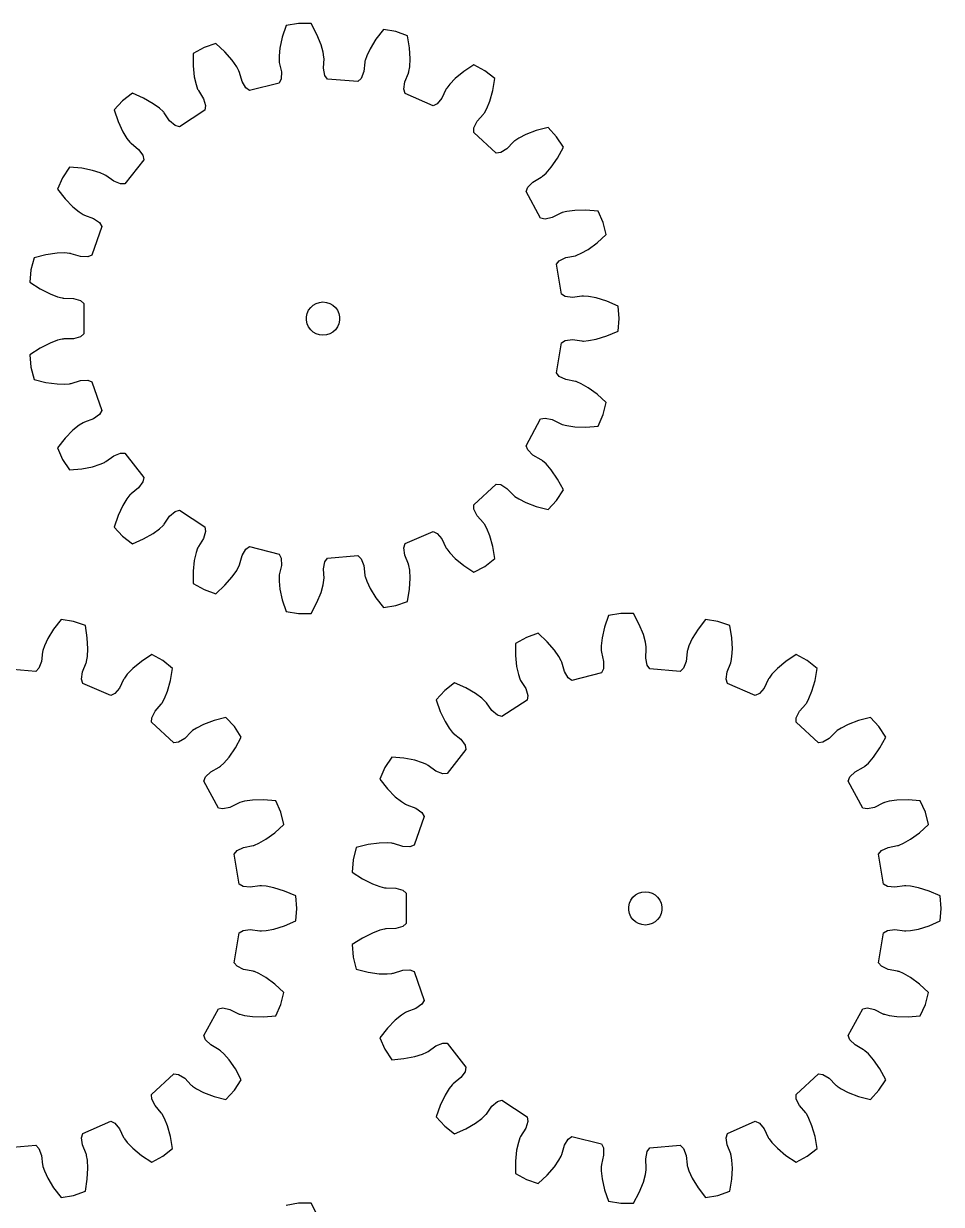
# Model space of a CAD drawing. Extents: x 0 to 170, y 0 to 213.
# Drawn here: x 86.7 to 169.6, y 106.5 to 213.2 of the extents above; entities that cross this region are included whole.
import ezdxf

# ---------------------------------------------------------------- set-up
doc = ezdxf.new("R2010")
doc.units = 0

msp = doc.modelspace()

# ---------------------------------------------------------------- linework, layer by layer
for p, q in [((110.45, 212.99), (110.09, 211.94)), ((111.57, 213.17), (110.45, 212.99)), ((112.7, 213.17), (111.57, 213.17)), ((113.22, 212.2), (112.7, 213.17)), ((119.22, 212.63), (118.54, 211.76)), ((120.34, 212.45), (119.22, 212.63)), ((121.41, 212.08), (120.34, 212.45)), ((104.1, 211.38), (103.03, 211.01)), ((104.92, 210.63), (104.1, 211.38)), ((110.09, 211.94), (109.88, 210.96)), ((113.6, 211.27), (113.22, 212.2)), ((113.79, 210.58), (113.6, 211.27)), ((118.54, 211.76), (118.02, 210.9)), ((121.59, 210.99), (121.41, 212.08)), ((103.03, 211.01), (102.04, 210.47)), ((102.04, 210.47), (102.04, 209.37)), ((105.57, 209.87), (104.92, 210.63)), ((109.88, 210.96), (109.8, 210.25)), ((109.8, 210.25), (109.8, 209.82)), ((113.86, 210.15), (113.79, 210.58)), ((117.72, 210.25), (117.58, 209.84)), ((118.02, 210.9), (117.72, 210.25)), ((121.64, 209.98), (121.59, 210.99)), ((102.04, 209.37), (102.15, 208.37)), ((105.98, 209.28), (105.57, 209.87)), ((106.18, 208.9), (105.98, 209.28)), ((109.8, 209.82), (109.81, 209.74)), ((109.81, 209.74), (109.81, 209.73)), ((109.81, 209.73), (109.81, 209.73)), ((109.81, 209.73), (109.82, 209.67)), ((109.82, 209.67), (110.01, 208.82)), ((113.82, 209.14), (113.87, 210.01)), ((113.95, 208.5), (113.82, 209.14)), ((113.86, 210.08), (113.86, 210.15)), ((113.86, 210.07), (113.86, 210.08)), ((113.87, 210.01), (113.86, 210.07)), ((113.86, 210.07), (113.86, 210.07)), ((117.55, 209.7), (117.45, 208.84)), ((117.56, 209.76), (117.55, 209.7)), ((117.58, 209.84), (117.56, 209.77)), ((117.56, 209.77), (117.56, 209.76)), ((117.56, 209.76), (117.56, 209.76)), ((121.53, 208.84), (121.6, 209.27)), ((121.6, 209.27), (121.64, 209.98)), ((127.4, 209.45), (126.48, 208.84)), ((128.4, 208.91), (127.4, 209.45)), ((102.15, 208.37), (102.31, 207.67)), ((106.21, 208.83), (106.18, 208.9)), ((106.21, 208.82), (106.21, 208.83)), ((106.22, 208.82), (106.21, 208.82)), ((106.24, 208.76), (106.22, 208.82)), ((106.47, 207.93), (106.24, 208.76)), ((109.99, 208.17), (109.81, 207.8)), ((110.01, 208.82), (109.99, 208.17)), ((114.19, 208.16), (113.95, 208.5)), ((116.93, 207.93), (114.19, 208.16)), ((117.22, 208.23), (116.93, 207.93)), ((117.45, 208.84), (117.22, 208.23)), ((121.16, 207.9), (121.49, 208.7)), ((121.49, 208.7), (121.5, 208.76)), ((121.5, 208.76), (121.51, 208.77)), ((121.5, 208.76), (121.5, 208.76)), ((121.51, 208.77), (121.53, 208.84)), ((125.71, 208.2), (125.21, 207.69)), ((126.48, 208.84), (125.71, 208.2)), ((129.29, 208.22), (128.4, 208.91)), ((129.11, 207.12), (129.29, 208.22)), ((102.31, 207.67), (102.45, 207.26)), ((102.45, 207.26), (102.49, 207.19)), ((102.49, 207.19), (102.49, 207.19)), ((102.49, 207.19), (102.49, 207.19)), ((102.49, 207.19), (102.52, 207.13)), ((102.52, 207.13), (102.97, 206.39)), ((106.8, 207.36), (106.47, 207.93)), ((107.14, 207.12), (106.8, 207.36)), ((109.81, 207.8), (107.14, 207.12)), ((121.07, 207.25), (121.16, 207.9)), ((121.19, 206.86), (121.07, 207.25)), ((124.87, 207.22), (124.5, 206.44)), ((124.9, 207.27), (124.87, 207.22)), ((124.94, 207.35), (124.9, 207.28)), ((124.9, 207.28), (124.9, 207.27)), ((124.9, 207.27), (124.9, 207.27)), ((125.21, 207.69), (124.94, 207.35)), ((128.83, 206.16), (129.11, 207.12)), ((95.66, 206.2), (94.9, 205.37)), ((96.56, 206.89), (95.66, 206.2)), ((97.57, 206.45), (96.56, 206.89)), ((98.44, 205.94), (97.57, 206.45)), ((99.01, 205.52), (98.44, 205.94)), ((102.97, 206.39), (103.17, 205.77)), ((123.71, 205.75), (121.19, 206.86)), ((124.08, 205.93), (123.71, 205.75)), ((124.5, 206.44), (124.08, 205.93)), ((128.56, 205.5), (128.83, 206.16)), ((94.9, 205.37), (95.26, 204.32)), ((99.33, 205.22), (99.01, 205.52)), ((99.38, 205.17), (99.33, 205.22)), ((99.38, 205.16), (99.38, 205.17)), ((99.39, 205.16), (99.38, 205.16)), ((99.43, 205.11), (99.39, 205.16)), ((99.92, 204.4), (99.43, 205.11)), ((103.11, 205.36), (100.81, 203.85)), ((103.17, 205.77), (103.11, 205.36)), ((127.7, 204.35), (128.27, 205)), ((128.27, 205), (128.3, 205.05)), ((128.3, 205.05), (128.31, 205.06)), ((128.3, 205.05), (128.3, 205.05)), ((128.31, 205.06), (128.35, 205.12)), ((128.35, 205.12), (128.56, 205.5)), ((95.26, 204.32), (95.69, 203.41)), ((100.42, 203.97), (99.92, 204.4)), ((100.81, 203.85), (100.42, 203.97)), ((127.4, 203.76), (127.7, 204.35)), ((134.11, 203.78), (133.03, 203.51)), ((134.87, 202.95), (134.11, 203.78)), ((95.69, 203.41), (96.07, 202.8)), ((96.07, 202.8), (96.33, 202.46)), ((127.39, 203.35), (127.4, 203.76)), ((129.41, 201.48), (127.39, 203.35)), ((131.46, 202.83), (131.1, 202.59)), ((132.1, 203.15), (131.46, 202.83)), ((133.03, 203.51), (132.1, 203.15)), ((135.49, 202), (134.87, 202.95)), ((96.33, 202.46), (96.39, 202.41)), ((96.39, 202.41), (96.39, 202.41)), ((96.39, 202.41), (96.39, 202.41)), ((96.39, 202.41), (96.44, 202.36)), ((96.44, 202.36), (97.11, 201.81)), ((97.11, 201.81), (97.49, 201.28)), ((130.38, 201.87), (129.82, 201.53)), ((130.98, 202.5), (130.38, 201.87)), ((131.03, 202.54), (130.98, 202.5)), ((131.04, 202.54), (131.03, 202.54)), ((131.03, 202.54), (131.03, 202.54)), ((131.1, 202.59), (131.04, 202.54)), ((134.96, 201.03), (135.49, 202)), ((97.58, 200.88), (95.89, 198.71)), ((97.49, 201.28), (97.58, 200.88)), ((129.82, 201.53), (129.41, 201.48)), ((134.39, 200.21), (134.96, 201.03)), ((90.88, 200.2), (90.26, 199.25)), ((91.98, 200.11), (90.88, 200.2)), ((92.96, 199.91), (91.98, 200.11)), ((93.65, 199.69), (92.96, 199.91)), ((94.04, 199.52), (93.65, 199.69)), ((94.11, 199.48), (94.04, 199.52)), ((133.6, 199.38), (133.92, 199.67)), ((133.92, 199.67), (134.39, 200.21)), ((90.26, 199.25), (89.8, 198.22)), ((94.17, 199.45), (94.11, 199.48)), ((94.11, 199.48), (94.11, 199.48)), ((94.11, 199.48), (94.11, 199.48)), ((94.87, 198.93), (94.17, 199.45)), ((95.48, 198.69), (94.87, 198.93)), ((95.89, 198.71), (95.48, 198.69)), ((132.26, 198.4), (132.73, 198.86)), ((132.73, 198.86), (133.48, 199.29)), ((133.48, 199.29), (133.53, 199.33)), ((133.53, 199.33), (133.53, 199.33)), ((133.53, 199.33), (133.54, 199.33)), ((133.54, 199.33), (133.6, 199.38)), ((89.8, 198.22), (90.49, 197.34)), ((132.11, 198.01), (132.26, 198.4)), ((133.42, 195.6), (132.11, 198.01)), ((90.49, 197.34), (91.19, 196.63)), ((91.19, 196.63), (91.74, 196.17)), ((136.5, 196.3), (135.79, 196.2)), ((137.5, 196.33), (136.5, 196.3)), ((138.61, 196.24), (137.5, 196.33)), ((91.74, 196.17), (92.1, 195.94)), ((92.1, 195.94), (92.17, 195.9)), ((92.17, 195.9), (92.18, 195.9)), ((92.18, 195.9), (92.18, 195.9)), ((92.18, 195.9), (92.24, 195.87)), ((92.24, 195.87), (93.05, 195.57)), ((93.05, 195.57), (93.59, 195.19)), ((133.82, 195.51), (133.42, 195.6)), ((134.47, 195.65), (133.82, 195.51)), ((135.24, 196.04), (134.47, 195.65)), ((135.3, 196.07), (135.24, 196.04)), ((135.37, 196.1), (135.3, 196.07)), ((135.3, 196.07), (135.3, 196.06)), ((135.3, 196.06), (135.3, 196.07)), ((135.79, 196.2), (135.37, 196.1)), ((139.06, 195.21), (138.61, 196.24)), ((93.8, 194.84), (92.9, 192.24)), ((93.59, 195.19), (93.8, 194.84)), ((139.34, 194.11), (139.06, 195.21)), ((137.71, 192.77), (138.52, 193.36)), ((138.52, 193.36), (139.34, 194.11)), ((87.68, 192.02), (87.4, 190.93)), ((88.75, 192.29), (87.68, 192.02)), ((89.75, 192.43), (88.75, 192.29)), ((90.46, 192.45), (89.75, 192.43)), ((90.89, 192.41), (90.46, 192.45)), ((90.97, 192.39), (90.89, 192.41)), ((91.04, 192.38), (90.97, 192.39)), ((90.97, 192.39), (90.97, 192.39)), ((90.97, 192.39), (90.97, 192.39)), ((91.86, 192.12), (91.04, 192.38)), ((92.52, 192.09), (91.86, 192.12)), ((92.9, 192.24), (92.52, 192.09)), ((135.11, 191.75), (135.71, 192.04)), ((135.71, 192.04), (136.56, 192.2)), ((136.56, 192.2), (136.62, 192.22)), ((136.62, 192.22), (136.7, 192.24)), ((136.62, 192.22), (136.62, 192.22)), ((136.62, 192.22), (136.62, 192.22)), ((136.7, 192.24), (137.09, 192.42)), ((137.09, 192.42), (137.71, 192.77)), ((134.85, 191.44), (135.11, 191.75)), ((135.3, 188.72), (134.85, 191.44)), ((87.4, 190.93), (87.31, 189.8)), ((87.31, 189.8), (88.24, 189.2)), ((88.24, 189.2), (89.13, 188.75)), ((89.13, 188.75), (89.8, 188.5)), ((89.8, 188.5), (90.22, 188.39)), ((90.22, 188.39), (90.3, 188.38)), ((90.3, 188.38), (90.3, 188.38)), ((90.3, 188.38), (90.31, 188.38)), ((90.31, 188.38), (90.37, 188.37)), ((90.37, 188.37), (91.23, 188.35)), ((91.23, 188.35), (91.87, 188.17)), ((91.87, 188.17), (92.18, 187.9)), ((92.18, 187.9), (92.18, 185.15)), ((112.89, 187.74), (113.16, 187.9)), ((113.16, 187.9), (113.46, 187.99)), ((113.46, 187.99), (113.77, 188.03)), ((113.77, 188.03), (114.09, 187.99)), ((114.09, 187.99), (114.38, 187.9)), ((114.38, 187.9), (114.66, 187.74)), ((135.65, 188.51), (135.3, 188.72)), ((136.31, 188.44), (135.65, 188.51)), ((137.16, 188.56), (136.31, 188.44)), ((137.23, 188.56), (137.16, 188.56)), ((137.24, 188.56), (137.23, 188.56)), ((137.23, 188.56), (137.23, 188.56)), ((137.31, 188.56), (137.24, 188.56)), ((137.74, 188.53), (137.31, 188.56)), ((138.45, 188.39), (137.74, 188.53)), ((139.4, 188.1), (138.45, 188.39)), ((140.42, 187.65), (139.4, 188.1)), ((112.28, 186.68), (112.35, 186.99)), ((112.35, 186.99), (112.47, 187.28)), ((112.47, 187.28), (112.66, 187.53)), ((112.66, 187.53), (112.89, 187.74)), ((114.66, 187.74), (114.89, 187.53)), ((114.89, 187.53), (115.07, 187.28)), ((115.07, 187.28), (115.2, 186.99)), ((115.2, 186.99), (115.27, 186.68)), ((140.51, 186.53), (140.42, 187.65)), ((112.28, 186.37), (112.28, 186.68)), ((112.35, 186.06), (112.28, 186.37)), ((112.47, 185.78), (112.35, 186.06)), ((112.66, 185.52), (112.47, 185.78)), ((115.07, 185.78), (114.89, 185.52)), ((115.2, 186.06), (115.07, 185.78)), ((115.27, 186.37), (115.2, 186.06)), ((115.27, 186.68), (115.27, 186.37)), ((140.42, 185.4), (140.51, 186.53)), ((89.8, 184.56), (89.13, 184.31)), ((90.22, 184.66), (89.8, 184.56)), ((90.3, 184.67), (90.22, 184.66)), ((90.31, 184.67), (90.3, 184.67)), ((90.3, 184.67), (90.3, 184.67)), ((90.37, 184.68), (90.31, 184.67)), ((91.23, 184.7), (90.37, 184.68)), ((91.87, 184.88), (91.23, 184.7)), ((92.18, 185.15), (91.87, 184.88)), ((112.89, 185.31), (112.66, 185.52)), ((113.16, 185.16), (112.89, 185.31)), ((113.46, 185.06), (113.16, 185.16)), ((113.77, 185.03), (113.46, 185.06)), ((114.09, 185.06), (113.77, 185.03)), ((114.38, 185.16), (114.09, 185.06)), ((114.66, 185.31), (114.38, 185.16)), ((114.89, 185.52), (114.66, 185.31)), ((135.65, 184.54), (136.31, 184.62)), ((136.31, 184.62), (137.16, 184.5)), ((137.74, 184.53), (138.45, 184.66)), ((138.45, 184.66), (139.4, 184.96)), ((139.4, 184.96), (140.42, 185.4)), ((88.24, 183.86), (87.31, 183.25)), ((89.13, 184.31), (88.24, 183.86)), ((134.85, 181.62), (135.3, 184.33)), ((135.3, 184.33), (135.65, 184.54)), ((137.16, 184.5), (137.23, 184.49)), ((137.23, 184.49), (137.23, 184.49)), ((137.23, 184.49), (137.24, 184.49)), ((137.24, 184.49), (137.31, 184.49)), ((137.31, 184.49), (137.74, 184.53)), ((87.31, 183.25), (87.4, 182.13)), ((87.4, 182.13), (87.68, 181.03)), ((135.11, 181.3), (134.85, 181.62)), ((87.68, 181.03), (88.75, 180.76)), ((88.75, 180.76), (89.75, 180.63)), ((89.75, 180.63), (90.46, 180.61)), ((90.46, 180.61), (90.89, 180.64)), ((90.89, 180.64), (90.97, 180.66)), ((90.97, 180.66), (91.04, 180.67)), ((90.97, 180.66), (90.97, 180.66)), ((90.97, 180.66), (90.97, 180.66)), ((91.04, 180.67), (91.86, 180.93)), ((91.86, 180.93), (92.52, 180.97)), ((92.52, 180.97), (92.9, 180.82)), ((92.9, 180.82), (93.8, 178.21)), ((135.71, 181.02), (135.11, 181.3)), ((136.56, 180.85), (135.71, 181.02)), ((136.62, 180.84), (136.56, 180.85)), ((136.62, 180.83), (136.62, 180.84)), ((136.7, 180.81), (136.62, 180.83)), ((136.62, 180.83), (136.62, 180.83)), ((137.09, 180.64), (136.7, 180.81)), ((137.71, 180.28), (137.09, 180.64)), ((138.52, 179.69), (137.71, 180.28)), ((139.34, 178.94), (138.52, 179.69)), ((93.8, 178.21), (93.59, 177.86)), ((139.06, 177.85), (139.34, 178.94)), ((92.1, 177.12), (91.74, 176.88)), ((92.17, 177.15), (92.1, 177.12)), ((92.18, 177.15), (92.17, 177.15)), ((92.24, 177.18), (92.18, 177.15)), ((92.18, 177.15), (92.18, 177.15)), ((93.05, 177.48), (92.24, 177.18)), ((93.59, 177.86), (93.05, 177.48)), ((132.11, 175.04), (133.42, 177.46)), ((133.42, 177.46), (133.82, 177.54)), ((133.82, 177.54), (134.47, 177.4)), ((134.47, 177.4), (135.24, 177.01)), ((138.61, 176.81), (139.06, 177.85)), ((91.19, 176.43), (90.49, 175.71)), ((91.74, 176.88), (91.19, 176.43)), ((135.24, 177.01), (135.3, 176.99)), ((135.3, 176.99), (135.3, 176.99)), ((135.3, 176.99), (135.3, 176.99)), ((135.3, 176.99), (135.37, 176.96)), ((135.37, 176.96), (135.79, 176.85)), ((135.79, 176.85), (136.5, 176.75)), ((136.5, 176.75), (137.5, 176.72)), ((137.5, 176.72), (138.61, 176.81)), ((90.49, 175.71), (89.8, 174.84)), ((132.26, 174.66), (132.11, 175.04)), ((89.8, 174.84), (90.26, 173.8)), ((94.17, 173.61), (94.87, 174.12)), ((94.87, 174.12), (95.48, 174.37)), ((95.48, 174.37), (95.89, 174.35)), ((95.89, 174.35), (97.58, 172.18)), ((132.73, 174.19), (132.26, 174.66)), ((133.48, 173.76), (132.73, 174.19)), ((90.26, 173.8), (90.88, 172.85)), ((90.88, 172.85), (91.98, 172.95)), ((91.98, 172.95), (92.96, 173.14)), ((92.96, 173.14), (93.65, 173.36)), ((93.65, 173.36), (94.04, 173.53)), ((94.04, 173.53), (94.11, 173.57)), ((94.11, 173.58), (94.17, 173.61)), ((94.11, 173.57), (94.11, 173.58)), ((94.11, 173.58), (94.11, 173.58)), ((133.53, 173.73), (133.48, 173.76)), ((133.53, 173.72), (133.53, 173.73)), ((133.54, 173.72), (133.53, 173.72)), ((133.6, 173.68), (133.54, 173.72)), ((133.92, 173.39), (133.6, 173.68)), ((134.39, 172.85), (133.92, 173.39)), ((134.96, 172.02), (134.39, 172.85)), ((97.49, 171.77), (97.11, 171.24)), ((97.58, 172.18), (97.49, 171.77)), ((135.49, 171.05), (134.96, 172.02)), ((96.44, 170.69), (96.39, 170.65)), ((97.11, 171.24), (96.44, 170.69)), ((127.39, 169.71), (129.41, 171.57)), ((129.41, 171.57), (129.82, 171.52)), ((129.82, 171.52), (130.38, 171.18)), ((130.38, 171.18), (130.98, 170.56)), ((134.87, 170.1), (135.49, 171.05)), ((95.69, 169.64), (95.26, 168.73)), ((96.07, 170.25), (95.69, 169.64)), ((96.33, 170.59), (96.07, 170.25)), ((96.39, 170.64), (96.33, 170.59)), ((96.39, 170.65), (96.39, 170.65)), ((96.39, 170.65), (96.39, 170.64)), ((127.4, 169.3), (127.39, 169.71)), ((130.98, 170.56), (131.03, 170.52)), ((131.03, 170.52), (131.03, 170.52)), ((131.03, 170.52), (131.04, 170.51)), ((131.04, 170.51), (131.1, 170.46)), ((131.1, 170.46), (131.46, 170.23)), ((131.46, 170.23), (132.1, 169.9)), ((132.1, 169.9), (133.03, 169.55)), ((134.11, 169.27), (134.87, 170.1)), ((95.26, 168.73), (94.9, 167.69)), ((99.43, 167.94), (99.92, 168.66)), ((99.92, 168.66), (100.42, 169.08)), ((100.42, 169.08), (100.81, 169.2)), ((100.81, 169.2), (103.11, 167.7)), ((127.7, 168.71), (127.4, 169.3)), ((128.27, 168.06), (127.7, 168.71)), ((133.03, 169.55), (134.11, 169.27)), ((94.9, 167.69), (95.66, 166.86)), ((98.44, 167.11), (99.01, 167.54)), ((99.01, 167.54), (99.33, 167.83)), ((99.33, 167.83), (99.38, 167.89)), ((99.38, 167.89), (99.38, 167.89)), ((99.38, 167.89), (99.39, 167.89)), ((99.39, 167.89), (99.43, 167.94)), ((103.11, 167.7), (103.17, 167.29)), ((128.3, 168), (128.27, 168.06)), ((128.31, 168), (128.3, 168)), ((128.3, 168), (128.3, 168)), ((128.35, 167.94), (128.31, 168)), ((128.56, 167.56), (128.35, 167.94)), ((128.83, 166.89), (128.56, 167.56)), ((95.66, 166.86), (96.56, 166.16)), ((96.56, 166.16), (97.57, 166.61)), ((97.57, 166.61), (98.44, 167.11)), ((102.97, 166.66), (102.52, 165.92)), ((103.17, 167.29), (102.97, 166.66)), ((121.19, 166.2), (123.71, 167.3)), ((123.71, 167.3), (124.08, 167.12)), ((124.08, 167.12), (124.5, 166.62)), ((124.5, 166.62), (124.87, 165.83)), ((129.11, 165.93), (128.83, 166.89)), ((102.31, 165.38), (102.15, 164.68)), ((102.45, 165.79), (102.31, 165.38)), ((102.49, 165.86), (102.45, 165.79)), ((102.52, 165.92), (102.49, 165.87)), ((102.49, 165.87), (102.49, 165.86)), ((102.49, 165.86), (102.49, 165.86)), ((106.47, 165.12), (106.8, 165.69)), ((106.8, 165.69), (107.14, 165.93)), ((107.14, 165.93), (109.81, 165.25)), ((121.07, 165.8), (121.19, 166.2)), ((121.16, 165.15), (121.07, 165.8)), ((124.87, 165.83), (124.9, 165.78)), ((124.9, 165.78), (124.9, 165.78)), ((124.9, 165.78), (124.9, 165.77)), ((124.9, 165.77), (124.94, 165.71)), ((124.94, 165.71), (125.21, 165.37)), ((125.21, 165.37), (125.71, 164.85)), ((129.29, 164.84), (129.11, 165.93)), ((102.15, 164.68), (102.04, 163.69)), ((106.22, 164.23), (106.24, 164.29)), ((106.24, 164.29), (106.47, 165.12)), ((109.81, 165.25), (109.99, 164.89)), ((109.99, 164.89), (110.01, 164.23)), ((113.82, 163.91), (113.95, 164.56)), ((113.95, 164.56), (114.19, 164.89)), ((114.19, 164.89), (116.93, 165.12)), ((116.93, 165.12), (117.22, 164.83)), ((117.22, 164.83), (117.45, 164.22)), ((121.49, 164.35), (121.16, 165.15)), ((121.5, 164.29), (121.49, 164.35)), ((121.51, 164.28), (121.5, 164.29)), ((121.5, 164.29), (121.5, 164.29)), ((125.71, 164.85), (126.48, 164.21)), ((128.4, 164.14), (129.29, 164.84)), ((102.04, 163.69), (102.04, 162.58)), ((105.57, 163.18), (105.98, 163.77)), ((105.98, 163.77), (106.18, 164.15)), ((106.18, 164.15), (106.21, 164.22)), ((106.21, 164.22), (106.21, 164.23)), ((106.21, 164.23), (106.22, 164.23)), ((109.81, 163.31), (109.8, 163.24)), ((109.8, 163.24), (109.8, 162.81)), ((109.82, 163.38), (109.81, 163.32)), ((109.81, 163.32), (109.81, 163.32)), ((109.81, 163.32), (109.81, 163.31)), ((110.01, 164.23), (109.82, 163.38)), ((113.87, 163.05), (113.82, 163.91)), ((117.45, 164.22), (117.55, 163.35)), ((117.55, 163.35), (117.56, 163.29)), ((117.56, 163.29), (117.56, 163.29)), ((117.56, 163.29), (117.56, 163.28)), ((117.56, 163.28), (117.58, 163.21)), ((121.53, 164.21), (121.51, 164.28)), ((121.6, 163.78), (121.53, 164.21)), ((121.64, 163.07), (121.6, 163.78)), ((126.48, 164.21), (127.4, 163.6)), ((127.4, 163.6), (128.4, 164.14)), ((102.04, 162.58), (103.03, 162.04)), ((104.1, 161.67), (104.92, 162.43)), ((104.92, 162.43), (105.57, 163.18)), ((109.8, 162.81), (109.88, 162.09)), ((113.6, 161.79), (113.79, 162.48)), ((113.79, 162.48), (113.86, 162.9)), ((113.86, 162.99), (113.87, 163.05)), ((113.86, 162.98), (113.86, 162.99)), ((113.86, 162.9), (113.86, 162.98)), ((113.86, 162.98), (113.86, 162.98)), ((117.58, 163.21), (117.72, 162.8)), ((117.72, 162.8), (118.02, 162.15)), ((121.59, 162.07), (121.64, 163.07)), ((103.03, 162.04), (104.1, 161.67)), ((109.88, 162.09), (110.09, 161.12)), ((110.09, 161.12), (110.45, 160.07)), ((113.22, 160.86), (113.6, 161.79)), ((118.02, 162.15), (118.54, 161.3)), ((118.54, 161.3), (119.22, 160.42)), ((121.41, 160.97), (121.59, 162.07)), ((110.45, 160.07), (111.57, 159.88)), ((112.7, 159.88), (113.22, 160.86)), ((119.22, 160.42), (120.34, 160.61)), ((120.34, 160.61), (121.41, 160.97)), ((90.12, 159.34), (89.44, 158.46)), ((91.24, 159.15), (90.12, 159.34)), ((92.31, 158.79), (91.24, 159.15)), ((111.57, 159.88), (112.7, 159.88)), ((139.55, 159.69), (139.2, 158.64)), ((140.67, 159.88), (139.55, 159.69)), ((141.8, 159.88), (140.67, 159.88)), ((142.32, 158.9), (141.8, 159.88)), ((148.32, 159.34), (147.65, 158.46)), ((149.44, 159.15), (148.32, 159.34)), ((150.51, 158.79), (149.44, 159.15)), ((89.44, 158.46), (88.92, 157.61)), ((92.48, 157.69), (92.31, 158.79)), ((133.21, 158.09), (132.14, 157.72)), ((134.02, 157.33), (133.21, 158.09)), ((139.2, 158.64), (138.98, 157.67)), ((142.7, 157.97), (142.32, 158.9)), ((142.89, 157.28), (142.7, 157.97)), ((147.65, 158.46), (147.12, 157.61)), ((150.69, 157.69), (150.51, 158.79)), ((88.61, 156.96), (88.48, 156.55)), ((88.92, 157.61), (88.61, 156.96)), ((92.54, 156.69), (92.48, 157.69)), ((132.14, 157.72), (131.14, 157.18)), ((131.14, 157.18), (131.14, 156.07)), ((134.68, 156.58), (134.02, 157.33)), ((138.98, 157.67), (138.9, 156.95)), ((138.9, 156.95), (138.9, 156.52)), ((142.96, 156.86), (142.89, 157.28)), ((142.97, 156.78), (142.96, 156.86)), ((146.82, 156.96), (146.68, 156.55)), ((147.12, 157.61), (146.82, 156.96)), ((150.74, 156.69), (150.69, 157.69)), ((88.44, 156.41), (88.35, 155.55)), ((88.46, 156.47), (88.44, 156.41)), ((88.48, 156.55), (88.46, 156.48)), ((88.46, 156.48), (88.46, 156.47)), ((88.46, 156.47), (88.46, 156.47)), ((92.42, 155.55), (92.5, 155.98)), ((92.5, 155.98), (92.54, 156.69)), ((98.3, 156.16), (97.37, 155.55)), ((99.3, 155.62), (98.3, 156.16)), ((131.14, 156.07), (131.26, 155.08)), ((135.08, 155.99), (134.68, 156.58)), ((135.29, 155.61), (135.08, 155.99)), ((138.9, 156.52), (138.91, 156.45)), ((138.91, 156.45), (138.91, 156.44)), ((138.91, 156.44), (138.91, 156.44)), ((138.91, 156.44), (138.92, 156.38)), ((138.92, 156.38), (139.11, 155.53)), ((142.92, 155.85), (142.97, 156.71)), ((143.05, 155.2), (142.92, 155.85)), ((142.97, 156.78), (142.96, 156.78)), ((142.96, 156.78), (142.97, 156.78)), ((142.97, 156.71), (142.97, 156.78)), ((146.65, 156.41), (146.56, 155.55)), ((146.66, 156.47), (146.65, 156.41)), ((146.68, 156.55), (146.66, 156.48)), ((146.66, 156.48), (146.66, 156.47)), ((146.66, 156.47), (146.66, 156.47)), ((150.63, 155.55), (150.7, 155.98)), ((150.7, 155.98), (150.74, 156.69)), ((156.51, 156.16), (155.58, 155.55)), ((157.5, 155.62), (156.51, 156.16)), ((87.83, 154.64), (85.08, 154.87)), ((88.12, 154.93), (87.83, 154.64)), ((88.35, 155.55), (88.12, 154.93)), ((92.06, 154.61), (92.38, 155.41)), ((92.38, 155.41), (92.4, 155.47)), ((92.4, 155.48), (92.42, 155.55)), ((92.4, 155.47), (92.4, 155.48)), ((92.4, 155.47), (92.4, 155.47)), ((96.6, 154.91), (96.1, 154.39)), ((97.37, 155.55), (96.6, 154.91)), ((100.19, 154.92), (99.3, 155.62)), ((100, 153.83), (100.19, 154.92)), ((131.26, 155.08), (131.42, 154.38)), ((135.31, 155.54), (135.29, 155.61)), ((135.32, 155.53), (135.31, 155.54)), ((135.34, 155.47), (135.32, 155.53)), ((135.32, 155.53), (135.32, 155.53)), ((135.57, 154.64), (135.34, 155.47)), ((139.09, 154.87), (138.91, 154.51)), ((139.11, 155.53), (139.09, 154.87)), ((143.29, 154.87), (143.05, 155.2)), ((146.03, 154.64), (143.29, 154.87)), ((146.32, 154.93), (146.03, 154.64)), ((146.56, 155.55), (146.32, 154.93)), ((150.26, 154.61), (150.59, 155.41)), ((150.59, 155.41), (150.61, 155.47)), ((150.6, 155.47), (150.61, 155.48)), ((150.61, 155.47), (150.6, 155.47)), ((150.61, 155.48), (150.63, 155.55)), ((154.81, 154.91), (154.31, 154.39)), ((155.58, 155.55), (154.81, 154.91)), ((158.39, 154.92), (157.5, 155.62)), ((158.21, 153.83), (158.39, 154.92)), ((91.97, 153.96), (92.06, 154.61)), ((92.09, 153.56), (91.97, 153.96)), ((95.76, 153.93), (95.4, 153.14)), ((95.8, 153.98), (95.76, 153.93)), ((95.84, 154.05), (95.8, 153.99)), ((95.8, 153.99), (95.8, 153.98)), ((95.8, 153.98), (95.8, 153.98)), ((96.1, 154.39), (95.84, 154.05)), ((99.73, 152.87), (100, 153.83)), ((131.42, 154.38), (131.56, 153.97)), ((131.56, 153.97), (131.59, 153.9)), ((131.59, 153.9), (131.59, 153.9)), ((131.59, 153.9), (131.59, 153.89)), ((131.59, 153.89), (131.62, 153.84)), ((131.62, 153.84), (132.08, 153.1)), ((135.91, 154.07), (135.57, 154.64)), ((136.24, 153.83), (135.91, 154.07)), ((138.91, 154.51), (136.24, 153.83)), ((150.17, 153.96), (150.26, 154.61)), ((150.29, 153.56), (150.17, 153.96)), ((153.97, 153.93), (153.6, 153.14)), ((154, 153.98), (153.97, 153.93)), ((154.01, 153.99), (154, 153.98)), ((154, 153.98), (154, 153.98)), ((154.05, 154.05), (154.01, 153.99)), ((154.31, 154.39), (154.05, 154.05)), ((157.93, 152.87), (158.21, 153.83)), ((94.61, 152.46), (92.09, 153.56)), ((94.98, 152.64), (94.61, 152.46)), ((95.4, 153.14), (94.98, 152.64)), ((99.46, 152.2), (99.73, 152.87)), ((124.77, 152.91), (124, 152.07)), ((125.66, 153.6), (124.77, 152.91)), ((126.67, 153.15), (125.66, 153.6)), ((127.54, 152.65), (126.67, 153.15)), ((128.12, 152.22), (127.54, 152.65)), ((132.08, 153.1), (132.27, 152.47)), ((152.81, 152.46), (150.29, 153.56)), ((153.18, 152.64), (152.81, 152.46)), ((153.6, 153.14), (153.18, 152.64)), ((157.66, 152.2), (157.93, 152.87)), ((98.6, 151.05), (99.17, 151.7)), ((99.17, 151.7), (99.2, 151.76)), ((99.2, 151.76), (99.2, 151.76)), ((99.2, 151.76), (99.21, 151.76)), ((99.21, 151.76), (99.25, 151.82)), ((99.25, 151.82), (99.46, 152.2)), ((124, 152.07), (124.36, 151.03)), ((128.43, 151.93), (128.12, 152.22)), ((128.48, 151.87), (128.43, 151.93)), ((128.49, 151.87), (128.48, 151.87)), ((128.53, 151.82), (128.49, 151.87)), ((128.49, 151.87), (128.49, 151.87)), ((129.02, 151.11), (128.53, 151.82)), ((132.22, 152.06), (129.91, 150.56)), ((132.27, 152.47), (132.22, 152.06)), ((156.8, 151.05), (157.37, 151.7)), ((157.37, 151.7), (157.41, 151.76)), ((157.41, 151.76), (157.45, 151.82)), ((157.41, 151.76), (157.41, 151.76)), ((157.41, 151.76), (157.41, 151.76)), ((157.45, 151.82), (157.66, 152.2)), ((98.29, 150.05), (98.3, 150.46)), ((98.3, 150.46), (98.6, 151.05)), ((105.01, 150.49), (103.93, 150.21)), ((105.77, 149.66), (105.01, 150.49)), ((124.36, 151.03), (124.79, 150.12)), ((129.52, 150.68), (129.02, 151.11)), ((129.91, 150.56), (129.52, 150.68)), ((156.49, 150.05), (156.51, 150.46)), ((156.51, 150.46), (156.8, 151.05)), ((163.21, 150.49), (162.14, 150.21)), ((163.98, 149.66), (163.21, 150.49)), ((100.31, 148.19), (98.29, 150.05)), ((102.36, 149.53), (101.99, 149.3)), ((102.99, 149.86), (102.36, 149.53)), ((103.93, 150.21), (102.99, 149.86)), ((106.39, 148.71), (105.77, 149.66)), ((124.79, 150.12), (125.17, 149.51)), ((125.17, 149.51), (125.44, 149.17)), ((158.51, 148.19), (156.49, 150.05)), ((160.56, 149.53), (160.2, 149.3)), ((161.2, 149.86), (160.56, 149.53)), ((162.14, 150.21), (161.2, 149.86)), ((164.6, 148.71), (163.98, 149.66)), ((101.28, 148.58), (100.72, 148.24)), ((101.88, 149.2), (101.28, 148.58)), ((101.93, 149.24), (101.88, 149.2)), ((101.94, 149.25), (101.93, 149.24)), ((101.93, 149.24), (101.93, 149.24)), ((101.99, 149.3), (101.94, 149.25)), ((105.86, 147.74), (106.39, 148.71)), ((125.44, 149.17), (125.49, 149.12)), ((125.49, 149.12), (125.5, 149.11)), ((125.5, 149.11), (125.5, 149.11)), ((125.5, 149.11), (125.54, 149.07)), ((125.54, 149.07), (126.21, 148.52)), ((126.21, 148.52), (126.6, 147.99)), ((159.48, 148.58), (158.92, 148.24)), ((160.09, 149.2), (159.48, 148.58)), ((160.14, 149.24), (160.09, 149.2)), ((160.2, 149.3), (160.14, 149.25)), ((160.14, 149.25), (160.14, 149.24)), ((160.14, 149.24), (160.14, 149.24)), ((164.07, 147.74), (164.6, 148.71)), ((100.72, 148.24), (100.31, 148.19)), ((105.29, 146.91), (105.86, 147.74)), ((126.68, 147.58), (124.99, 145.41)), ((126.6, 147.99), (126.68, 147.58)), ((158.92, 148.24), (158.51, 148.19)), ((163.49, 146.91), (164.07, 147.74)), ((104.5, 146.08), (104.81, 146.37)), ((104.81, 146.37), (105.29, 146.91)), ((119.98, 146.91), (119.36, 145.96)), ((121.08, 146.81), (119.98, 146.91)), ((122.07, 146.62), (121.08, 146.81)), ((122.75, 146.4), (122.07, 146.62)), ((123.15, 146.23), (122.75, 146.4)), ((123.21, 146.19), (123.15, 146.23)), ((123.22, 146.18), (123.21, 146.19)), ((123.27, 146.15), (123.22, 146.19)), ((123.22, 146.19), (123.22, 146.18)), ((123.97, 145.64), (123.27, 146.15)), ((162.7, 146.08), (163.02, 146.37)), ((163.02, 146.37), (163.49, 146.91)), ((103.01, 144.72), (103.16, 145.11)), ((103.16, 145.11), (103.63, 145.57)), ((103.63, 145.57), (104.38, 146)), ((104.38, 146), (104.43, 146.03)), ((104.43, 146.04), (104.5, 146.08)), ((104.43, 146.03), (104.43, 146.04)), ((104.43, 146.04), (104.43, 146.04)), ((119.36, 145.96), (118.91, 144.92)), ((124.58, 145.39), (123.97, 145.64)), ((124.99, 145.41), (124.58, 145.39)), ((161.21, 144.72), (161.36, 145.11)), ((161.36, 145.11), (161.83, 145.57)), ((161.83, 145.57), (162.58, 146)), ((162.58, 146), (162.63, 146.03)), ((162.63, 146.03), (162.63, 146.04)), ((162.63, 146.04), (162.64, 146.04)), ((162.64, 146.04), (162.7, 146.08)), ((104.32, 142.3), (103.01, 144.72)), ((118.91, 144.92), (119.59, 144.05)), ((119.59, 144.05), (120.29, 143.33)), ((162.52, 142.3), (161.21, 144.72)), ((107.4, 143.01), (106.69, 142.91)), ((108.4, 143.04), (107.4, 143.01)), ((109.51, 142.95), (108.4, 143.04)), ((109.96, 141.92), (109.51, 142.95)), ((120.29, 143.33), (120.85, 142.88)), ((165.6, 143.01), (164.89, 142.91)), ((166.61, 143.04), (165.6, 143.01)), ((167.71, 142.95), (166.61, 143.04)), ((168.17, 141.92), (167.71, 142.95)), ((104.72, 142.22), (104.32, 142.3)), ((105.36, 142.36), (104.72, 142.22)), ((106.14, 142.75), (105.36, 142.36)), ((106.19, 142.77), (106.14, 142.75)), ((106.2, 142.77), (106.19, 142.77)), ((106.27, 142.8), (106.2, 142.78)), ((106.2, 142.78), (106.2, 142.77)), ((106.69, 142.91), (106.27, 142.8)), ((110.24, 140.82), (109.96, 141.92)), ((120.85, 142.88), (121.21, 142.64)), ((121.21, 142.64), (121.27, 142.61)), ((121.27, 142.61), (121.28, 142.61)), ((121.28, 142.61), (121.28, 142.61)), ((121.28, 142.61), (121.34, 142.58)), ((121.34, 142.58), (122.15, 142.28)), ((122.15, 142.28), (122.69, 141.9)), ((122.69, 141.9), (122.9, 141.55)), ((162.93, 142.22), (162.52, 142.3)), ((163.57, 142.36), (162.93, 142.22)), ((164.34, 142.75), (163.57, 142.36)), ((164.4, 142.77), (164.34, 142.75)), ((164.41, 142.78), (164.4, 142.77)), ((164.4, 142.77), (164.4, 142.77)), ((164.48, 142.8), (164.41, 142.78)), ((164.89, 142.91), (164.48, 142.8)), ((168.44, 140.82), (168.17, 141.92)), ((109.42, 140.07), (110.24, 140.82)), ((122.9, 141.55), (122, 138.94)), ((167.63, 140.07), (168.44, 140.82)), ((108.61, 139.48), (109.42, 140.07)), ((166.82, 139.48), (167.63, 140.07)), ((106.01, 138.46), (106.6, 138.74)), ((106.6, 138.74), (107.45, 138.91)), ((107.45, 138.91), (107.52, 138.93)), ((107.52, 138.93), (107.59, 138.95)), ((107.52, 138.93), (107.52, 138.93)), ((107.52, 138.93), (107.52, 138.93)), ((107.59, 138.95), (107.99, 139.12)), ((107.99, 139.12), (108.61, 139.48)), ((116.78, 138.73), (116.5, 137.63)), ((117.86, 139), (116.78, 138.73)), ((118.85, 139.14), (117.86, 139)), ((119.57, 139.15), (118.85, 139.14)), ((120, 139.12), (119.57, 139.15)), ((120.07, 139.1), (120, 139.12)), ((120.08, 139.1), (120.07, 139.1)), ((120.14, 139.09), (120.08, 139.1)), ((120.08, 139.1), (120.08, 139.1)), ((120.97, 138.83), (120.14, 139.09)), ((121.62, 138.79), (120.97, 138.83)), ((122, 138.94), (121.62, 138.79)), ((164.22, 138.46), (164.81, 138.74)), ((164.81, 138.74), (165.66, 138.91)), ((165.66, 138.91), (165.72, 138.93)), ((165.72, 138.93), (165.72, 138.93)), ((165.72, 138.93), (165.73, 138.93)), ((165.73, 138.93), (165.8, 138.95)), ((165.8, 138.95), (166.19, 139.12)), ((166.19, 139.12), (166.82, 139.48)), ((105.75, 138.14), (106.01, 138.46)), ((106.2, 135.43), (105.75, 138.14)), ((116.5, 137.63), (116.41, 136.51)), ((163.95, 138.14), (164.22, 138.46)), ((164.4, 135.43), (163.95, 138.14)), ((116.41, 136.51), (117.34, 135.9)), ((117.34, 135.9), (118.23, 135.45)), ((106.55, 135.22), (106.2, 135.43)), ((107.2, 135.14), (106.55, 135.22)), ((108.06, 135.27), (107.2, 135.14)), ((108.13, 135.27), (108.06, 135.27)), ((108.21, 135.27), (108.13, 135.27)), ((108.13, 135.27), (108.13, 135.27)), ((108.13, 135.27), (108.13, 135.27)), ((108.64, 135.24), (108.21, 135.27)), ((109.34, 135.1), (108.64, 135.24)), ((110.3, 134.8), (109.34, 135.1)), ((111.32, 134.36), (110.3, 134.8)), ((118.23, 135.45), (118.91, 135.2)), ((118.91, 135.2), (119.33, 135.1)), ((119.33, 135.1), (119.4, 135.09)), ((119.4, 135.09), (119.41, 135.09)), ((119.41, 135.09), (119.41, 135.09)), ((119.41, 135.09), (119.47, 135.08)), ((119.47, 135.08), (120.34, 135.06)), ((120.34, 135.06), (120.97, 134.88)), ((120.97, 134.88), (121.28, 134.61)), ((121.28, 134.61), (121.28, 131.86)), ((141.76, 134.24), (141.99, 134.45)), ((141.99, 134.45), (142.27, 134.6)), ((142.27, 134.6), (142.56, 134.7)), ((142.56, 134.7), (142.88, 134.73)), ((142.88, 134.73), (143.19, 134.7)), ((143.19, 134.7), (143.49, 134.6)), ((143.49, 134.6), (143.76, 134.45)), ((143.76, 134.45), (143.99, 134.24)), ((164.76, 135.22), (164.4, 135.43)), ((165.41, 135.14), (164.76, 135.22)), ((166.27, 135.27), (165.41, 135.14)), ((166.33, 135.27), (166.27, 135.27)), ((166.34, 135.27), (166.33, 135.27)), ((166.33, 135.27), (166.33, 135.27)), ((166.41, 135.27), (166.34, 135.27)), ((166.84, 135.24), (166.41, 135.27)), ((167.55, 135.1), (166.84, 135.24)), ((168.5, 134.8), (167.55, 135.1)), ((169.52, 134.36), (168.5, 134.8)), ((111.41, 133.23), (111.32, 134.36)), ((141.38, 133.39), (141.45, 133.7)), ((141.38, 133.08), (141.38, 133.39)), ((141.45, 133.7), (141.58, 133.98)), ((141.58, 133.98), (141.76, 134.24)), ((143.99, 134.24), (144.18, 133.98)), ((144.18, 133.98), (144.3, 133.7)), ((144.3, 133.7), (144.37, 133.39)), ((144.37, 133.39), (144.37, 133.08)), ((169.61, 133.23), (169.52, 134.36)), ((111.32, 132.11), (111.41, 133.23)), ((141.45, 132.77), (141.38, 133.08)), ((141.58, 132.48), (141.45, 132.77)), ((141.76, 132.23), (141.58, 132.48)), ((144.18, 132.48), (143.99, 132.23)), ((144.3, 132.77), (144.18, 132.48)), ((144.37, 133.08), (144.3, 132.77)), ((169.52, 132.11), (169.61, 133.23)), ((106.2, 131.04), (106.55, 131.25)), ((106.55, 131.25), (107.2, 131.32)), ((107.2, 131.32), (108.06, 131.2)), ((108.21, 131.2), (108.64, 131.23)), ((108.64, 131.23), (109.34, 131.37)), ((109.34, 131.37), (110.3, 131.66)), ((110.3, 131.66), (111.32, 132.11)), ((118.91, 131.26), (118.23, 131.01)), ((119.33, 131.37), (118.91, 131.26)), ((119.4, 131.38), (119.33, 131.37)), ((119.41, 131.38), (119.4, 131.38)), ((119.47, 131.39), (119.41, 131.38)), ((119.41, 131.38), (119.41, 131.38)), ((120.34, 131.41), (119.47, 131.39)), ((120.97, 131.59), (120.34, 131.41)), ((121.28, 131.86), (120.97, 131.59)), ((141.99, 132.02), (141.76, 132.23)), ((142.27, 131.86), (141.99, 132.02)), ((142.56, 131.77), (142.27, 131.86)), ((142.88, 131.73), (142.56, 131.77)), ((143.19, 131.77), (142.88, 131.73)), ((143.49, 131.86), (143.19, 131.77)), ((143.76, 132.02), (143.49, 131.86)), ((143.99, 132.23), (143.76, 132.02)), ((164.4, 131.04), (164.76, 131.25)), ((164.76, 131.25), (165.41, 131.32)), ((165.41, 131.32), (166.27, 131.2)), ((166.41, 131.2), (166.84, 131.23)), ((166.84, 131.23), (167.55, 131.37)), ((167.55, 131.37), (168.5, 131.66)), ((168.5, 131.66), (169.52, 132.11)), ((105.75, 128.32), (106.2, 131.04)), ((108.06, 131.2), (108.13, 131.2)), ((108.13, 131.2), (108.13, 131.2)), ((108.13, 131.2), (108.13, 131.2)), ((108.13, 131.2), (108.21, 131.2)), ((117.34, 130.56), (116.41, 129.96)), ((118.23, 131.01), (117.34, 130.56)), ((163.95, 128.32), (164.4, 131.04)), ((166.27, 131.2), (166.33, 131.2)), ((166.33, 131.2), (166.33, 131.2)), ((166.33, 131.2), (166.34, 131.2)), ((166.34, 131.2), (166.41, 131.2)), ((116.41, 129.96), (116.5, 128.83)), ((106.01, 128.01), (105.75, 128.32)), ((116.5, 128.83), (116.78, 127.74)), ((164.22, 128.01), (163.95, 128.32)), ((106.6, 127.72), (106.01, 128.01)), ((107.45, 127.56), (106.6, 127.72)), ((107.52, 127.54), (107.45, 127.56)), ((107.59, 127.52), (107.52, 127.54)), ((107.52, 127.54), (107.52, 127.54)), ((107.52, 127.54), (107.52, 127.54)), ((107.99, 127.34), (107.59, 127.52)), ((108.61, 126.99), (107.99, 127.34)), ((109.42, 126.4), (108.61, 126.99)), ((116.78, 127.74), (117.86, 127.47)), ((117.86, 127.47), (118.85, 127.33)), ((118.85, 127.33), (119.57, 127.31)), ((119.57, 127.31), (120, 127.35)), ((120, 127.35), (120.07, 127.37)), ((120.07, 127.37), (120.08, 127.37)), ((120.08, 127.37), (120.14, 127.38)), ((120.08, 127.37), (120.08, 127.37)), ((120.14, 127.38), (120.97, 127.64)), ((120.97, 127.64), (121.62, 127.67)), ((121.62, 127.67), (122, 127.52)), ((122, 127.52), (122.9, 124.92)), ((164.81, 127.72), (164.22, 128.01)), ((165.66, 127.56), (164.81, 127.72)), ((165.72, 127.54), (165.66, 127.56)), ((165.73, 127.54), (165.72, 127.54)), ((165.72, 127.54), (165.72, 127.54)), ((165.8, 127.52), (165.73, 127.54)), ((166.19, 127.34), (165.8, 127.52)), ((166.82, 126.99), (166.19, 127.34)), ((167.63, 126.4), (166.82, 126.99)), ((110.24, 125.65), (109.42, 126.4)), ((168.44, 125.65), (167.63, 126.4)), ((109.96, 124.55), (110.24, 125.65)), ((122.9, 124.92), (122.69, 124.57)), ((168.17, 124.55), (168.44, 125.65)), ((103.01, 121.75), (104.32, 124.17)), ((104.32, 124.17), (104.72, 124.25)), ((104.72, 124.25), (105.36, 124.11)), ((105.36, 124.11), (106.14, 123.72)), ((109.51, 123.52), (109.96, 124.55)), ((121.21, 123.82), (120.85, 123.59)), ((121.27, 123.86), (121.21, 123.82)), ((121.28, 123.86), (121.27, 123.86)), ((121.34, 123.89), (121.28, 123.86)), ((121.28, 123.86), (121.28, 123.86)), ((122.15, 124.19), (121.34, 123.89)), ((122.69, 124.57), (122.15, 124.19)), ((161.21, 121.75), (162.52, 124.17)), ((162.52, 124.17), (162.93, 124.25)), ((162.93, 124.25), (163.57, 124.11)), ((163.57, 124.11), (164.34, 123.72)), ((167.71, 123.52), (168.17, 124.55)), ((106.14, 123.72), (106.19, 123.69)), ((106.19, 123.69), (106.2, 123.7)), ((106.2, 123.7), (106.2, 123.69)), ((106.2, 123.69), (106.27, 123.67)), ((106.27, 123.67), (106.69, 123.56)), ((106.69, 123.56), (107.4, 123.46)), ((107.4, 123.46), (108.4, 123.43)), ((108.4, 123.43), (109.51, 123.52)), ((120.29, 123.13), (119.59, 122.42)), ((120.85, 123.59), (120.29, 123.13)), ((164.34, 123.72), (164.4, 123.69)), ((164.4, 123.69), (164.4, 123.7)), ((164.4, 123.7), (164.41, 123.69)), ((164.41, 123.69), (164.48, 123.67)), ((164.48, 123.67), (164.89, 123.56)), ((164.89, 123.56), (165.6, 123.46)), ((165.6, 123.46), (166.61, 123.43)), ((166.61, 123.43), (167.71, 123.52)), ((103.16, 121.36), (103.01, 121.75)), ((119.59, 122.42), (118.91, 121.54)), ((161.36, 121.36), (161.21, 121.75)), ((103.63, 120.9), (103.16, 121.36)), ((104.38, 120.47), (103.63, 120.9)), ((118.91, 121.54), (119.36, 120.51)), ((123.27, 120.31), (123.97, 120.83)), ((123.97, 120.83), (124.58, 121.07)), ((124.58, 121.07), (124.99, 121.06)), ((124.99, 121.06), (126.68, 118.88)), ((161.83, 120.9), (161.36, 121.36)), ((162.58, 120.47), (161.83, 120.9)), ((104.43, 120.43), (104.38, 120.47)), ((104.5, 120.38), (104.43, 120.43)), ((104.43, 120.43), (104.43, 120.43)), ((104.43, 120.43), (104.43, 120.43)), ((104.81, 120.09), (104.5, 120.38)), ((105.29, 119.55), (104.81, 120.09)), ((105.86, 118.73), (105.29, 119.55)), ((119.36, 120.51), (119.98, 119.56)), ((119.98, 119.56), (121.08, 119.66)), ((121.08, 119.66), (122.07, 119.85)), ((122.07, 119.85), (122.75, 120.07)), ((122.75, 120.07), (123.15, 120.24)), ((123.15, 120.24), (123.21, 120.28)), ((123.21, 120.28), (123.22, 120.28)), ((123.22, 120.28), (123.27, 120.31)), ((123.22, 120.28), (123.22, 120.28)), ((162.63, 120.43), (162.58, 120.47)), ((162.64, 120.43), (162.63, 120.43)), ((162.63, 120.43), (162.63, 120.43)), ((162.7, 120.38), (162.64, 120.43)), ((163.02, 120.09), (162.7, 120.38)), ((163.49, 119.55), (163.02, 120.09)), ((164.07, 118.73), (163.49, 119.55)), ((106.39, 117.76), (105.86, 118.73)), ((126.6, 118.48), (126.21, 117.95)), ((126.68, 118.88), (126.6, 118.48)), ((164.6, 117.76), (164.07, 118.73)), ((98.29, 116.41), (100.31, 118.28)), ((100.31, 118.28), (100.72, 118.23)), ((100.72, 118.23), (101.28, 117.89)), ((101.28, 117.89), (101.88, 117.26)), ((105.77, 116.81), (106.39, 117.76)), ((125.49, 117.35), (125.44, 117.3)), ((125.5, 117.35), (125.49, 117.35)), ((125.54, 117.4), (125.5, 117.36)), ((125.5, 117.36), (125.5, 117.35)), ((126.21, 117.95), (125.54, 117.4)), ((156.49, 116.41), (158.51, 118.28)), ((158.51, 118.28), (158.92, 118.23)), ((158.92, 118.23), (159.48, 117.89)), ((159.48, 117.89), (160.09, 117.26)), ((163.98, 116.81), (164.6, 117.76)), ((98.3, 116), (98.29, 116.41)), ((101.88, 117.26), (101.93, 117.22)), ((101.93, 117.22), (101.93, 117.22)), ((101.93, 117.22), (101.94, 117.22)), ((101.94, 117.22), (101.99, 117.17)), ((101.99, 117.17), (102.36, 116.93)), ((102.36, 116.93), (102.99, 116.61)), ((102.99, 116.61), (103.93, 116.25)), ((105.01, 115.98), (105.77, 116.81)), ((124.79, 116.35), (124.36, 115.44)), ((125.17, 116.96), (124.79, 116.35)), ((125.44, 117.3), (125.17, 116.96)), ((156.51, 116), (156.49, 116.41)), ((160.09, 117.26), (160.14, 117.22)), ((160.14, 117.22), (160.14, 117.22)), ((160.14, 117.22), (160.14, 117.22)), ((160.14, 117.22), (160.2, 117.17)), ((160.2, 117.17), (160.56, 116.93)), ((160.56, 116.93), (161.2, 116.61)), ((161.2, 116.61), (162.14, 116.25)), ((163.21, 115.98), (163.98, 116.81)), ((98.6, 115.42), (98.3, 116)), ((99.17, 114.76), (98.6, 115.42)), ((103.93, 116.25), (105.01, 115.98)), ((124.36, 115.44), (124, 114.39)), ((128.53, 114.65), (129.02, 115.36)), ((129.02, 115.36), (129.52, 115.79)), ((129.52, 115.79), (129.91, 115.91)), ((129.91, 115.91), (132.22, 114.4)), ((156.8, 115.42), (156.51, 116)), ((157.37, 114.76), (156.8, 115.42)), ((162.14, 116.25), (163.21, 115.98)), ((99.2, 114.71), (99.17, 114.76)), ((99.21, 114.71), (99.2, 114.71)), ((99.2, 114.71), (99.2, 114.71)), ((99.25, 114.64), (99.21, 114.71)), ((99.46, 114.26), (99.25, 114.64)), ((99.73, 113.6), (99.46, 114.26)), ((124, 114.39), (124.77, 113.56)), ((127.54, 113.82), (128.12, 114.24)), ((128.12, 114.24), (128.43, 114.54)), ((128.43, 114.54), (128.48, 114.6)), ((128.48, 114.6), (128.49, 114.6)), ((128.49, 114.6), (128.53, 114.65)), ((128.49, 114.6), (128.49, 114.6)), ((132.22, 114.4), (132.27, 113.99)), ((157.41, 114.71), (157.37, 114.76)), ((157.45, 114.64), (157.41, 114.71)), ((157.41, 114.71), (157.41, 114.71)), ((157.41, 114.71), (157.41, 114.71)), ((157.66, 114.26), (157.45, 114.64)), ((157.93, 113.6), (157.66, 114.26)), ((92.09, 112.9), (94.61, 114.01)), ((94.61, 114.01), (94.98, 113.83)), ((94.98, 113.83), (95.4, 113.33)), ((95.4, 113.33), (95.76, 112.54)), ((100, 112.64), (99.73, 113.6)), ((124.77, 113.56), (125.66, 112.87)), ((125.66, 112.87), (126.67, 113.31)), ((126.67, 113.31), (127.54, 113.82)), ((132.08, 113.37), (131.62, 112.63)), ((132.27, 113.99), (132.08, 113.37)), ((150.29, 112.9), (152.81, 114.01)), ((152.81, 114.01), (153.18, 113.83)), ((153.18, 113.83), (153.6, 113.33)), ((153.6, 113.33), (153.97, 112.54)), ((158.21, 112.64), (157.93, 113.6)), ((91.97, 112.51), (92.09, 112.9)), ((92.06, 111.86), (91.97, 112.51)), ((95.76, 112.54), (95.8, 112.49)), ((95.8, 112.49), (95.8, 112.49)), ((95.8, 112.49), (95.8, 112.48)), ((95.8, 112.48), (95.84, 112.42)), ((95.84, 112.42), (96.1, 112.07)), ((96.1, 112.07), (96.6, 111.56)), ((100.19, 111.54), (100, 112.64)), ((131.42, 112.09), (131.26, 111.39)), ((131.56, 112.5), (131.42, 112.09)), ((131.59, 112.57), (131.56, 112.5)), ((131.62, 112.63), (131.59, 112.57)), ((131.59, 112.57), (131.59, 112.57)), ((131.59, 112.57), (131.59, 112.57)), ((135.57, 111.83), (135.91, 112.4)), ((135.91, 112.4), (136.24, 112.64)), ((136.24, 112.64), (138.91, 111.96)), ((150.17, 112.51), (150.29, 112.9)), ((150.26, 111.86), (150.17, 112.51)), ((153.97, 112.54), (154, 112.49)), ((154, 112.49), (154, 112.49)), ((154, 112.49), (154.01, 112.48)), ((154.01, 112.48), (154.05, 112.42)), ((154.05, 112.42), (154.31, 112.07)), ((154.31, 112.07), (154.81, 111.56)), ((158.39, 111.54), (158.21, 112.64)), ((85.08, 111.6), (87.83, 111.83)), ((87.83, 111.83), (88.12, 111.54)), ((88.12, 111.54), (88.35, 110.92)), ((92.38, 111.06), (92.06, 111.86)), ((92.4, 111), (92.38, 111.06)), ((92.4, 110.99), (92.4, 111)), ((92.4, 111), (92.4, 111)), ((92.42, 110.92), (92.4, 110.99)), ((96.6, 111.56), (97.37, 110.92)), ((99.3, 110.85), (100.19, 111.54)), ((131.26, 111.39), (131.14, 110.39)), ((135.32, 110.94), (135.34, 111)), ((135.34, 111), (135.57, 111.83)), ((138.91, 111.96), (139.09, 111.59)), ((139.09, 111.59), (139.11, 110.94)), ((142.92, 110.62), (143.05, 111.26)), ((143.05, 111.26), (143.29, 111.6)), ((143.29, 111.6), (146.03, 111.83)), ((146.03, 111.83), (146.32, 111.54)), ((146.32, 111.54), (146.56, 110.92)), ((150.59, 111.06), (150.26, 111.86)), ((150.61, 111), (150.59, 111.06)), ((150.61, 110.99), (150.6, 111)), ((150.6, 111), (150.61, 111)), ((150.63, 110.92), (150.61, 110.99)), ((154.81, 111.56), (155.58, 110.92)), ((157.5, 110.85), (158.39, 111.54)), ((88.35, 110.92), (88.44, 110.06)), ((88.44, 110.06), (88.46, 110)), ((88.46, 110), (88.46, 110)), ((88.46, 110), (88.46, 109.99)), ((88.46, 109.99), (88.48, 109.92)), ((88.48, 109.92), (88.61, 109.51)), ((92.5, 110.49), (92.42, 110.92)), ((92.54, 109.78), (92.5, 110.49)), ((97.37, 110.92), (98.3, 110.31)), ((98.3, 110.31), (99.3, 110.85)), ((131.14, 110.39), (131.14, 109.29)), ((134.02, 109.13), (134.68, 109.89)), ((134.68, 109.89), (135.08, 110.48)), ((135.08, 110.48), (135.29, 110.86)), ((135.29, 110.86), (135.31, 110.93)), ((135.31, 110.93), (135.32, 110.94)), ((135.32, 110.94), (135.32, 110.94)), ((138.91, 110.02), (138.9, 109.95)), ((138.9, 109.95), (138.9, 109.51)), ((138.92, 110.09), (138.91, 110.03)), ((138.91, 110.03), (138.91, 110.03)), ((138.91, 110.03), (138.91, 110.02)), ((139.11, 110.94), (138.92, 110.09)), ((142.97, 109.75), (142.92, 110.62)), ((146.56, 110.92), (146.65, 110.06)), ((146.65, 110.06), (146.66, 110)), ((146.66, 110), (146.66, 110)), ((146.66, 110), (146.66, 109.99)), ((146.66, 109.99), (146.68, 109.92)), ((146.68, 109.92), (146.82, 109.51)), ((150.7, 110.49), (150.63, 110.92)), ((150.74, 109.78), (150.7, 110.49)), ((155.58, 110.92), (156.51, 110.31)), ((156.51, 110.31), (157.5, 110.85)), ((88.61, 109.51), (88.92, 108.86)), ((88.92, 108.86), (89.44, 108)), ((92.48, 108.77), (92.54, 109.78)), ((131.14, 109.29), (132.14, 108.75)), ((133.21, 108.38), (134.02, 109.13)), ((138.9, 109.51), (138.98, 108.8)), ((142.7, 108.49), (142.89, 109.18)), ((142.89, 109.18), (142.96, 109.61)), ((142.97, 109.68), (142.96, 109.69)), ((142.96, 109.69), (142.97, 109.69)), ((142.96, 109.61), (142.97, 109.68)), ((142.97, 109.69), (142.97, 109.75)), ((146.82, 109.51), (147.12, 108.86)), ((147.12, 108.86), (147.65, 108)), ((150.69, 108.77), (150.74, 109.78)), ((89.44, 108), (90.12, 107.13)), ((92.31, 107.68), (92.48, 108.77)), ((132.14, 108.75), (133.21, 108.38)), ((138.98, 108.8), (139.2, 107.82)), ((139.2, 107.82), (139.55, 106.77)), ((142.32, 107.56), (142.7, 108.49)), ((147.65, 108), (148.32, 107.13)), ((150.51, 107.68), (150.69, 108.77)), ((90.12, 107.13), (91.24, 107.31)), ((91.24, 107.31), (92.31, 107.68)), ((139.55, 106.77), (140.67, 106.59)), ((141.8, 106.59), (142.32, 107.56)), ((148.32, 107.13), (149.44, 107.31)), ((149.44, 107.31), (150.51, 107.68)), ((111.57, 106.59), (110.45, 106.4)), ((112.7, 106.59), (111.57, 106.59)), ((113.22, 105.61), (112.7, 106.59)), ((140.67, 106.59), (141.8, 106.59))]:
    msp.add_line(p, q)

doc.saveas('drawing.dxf')
